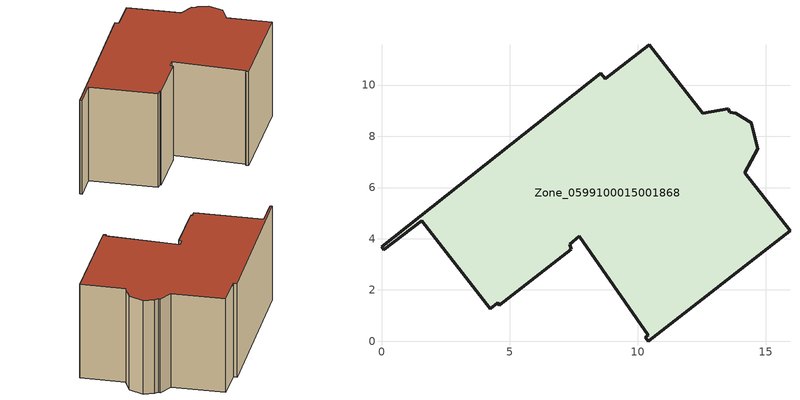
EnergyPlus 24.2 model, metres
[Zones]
Zone_0599100015001868
 floor ground (C_G): 13.83,8.9 14.44,8.52 14.7,7.51 14.19,6.58 15.95,4.32 10.41,0 10.29,0.15 10.4,0.24 7.72,4.09 7.36,3.79 7.4,3.59 4.6,1.41 4.54,1.5 4.25,1.26 1.57,4.7 0.1,3.56 0,3.68 8.56,10.45 8.72,10.25 10.45,11.57 12.53,8.89 13.53,9.08 13.59,8.93 z0.84
 wall outside (C_F): 8.56,10.45 0,3.68 0.1,3.56 1.57,4.7 4.25,1.26 4.54,1.5 4.6,1.41 7.4,3.59 7.36,3.79 7.72,4.09 10.4,0.24 10.29,0.15 10.41,0 15.95,4.32 14.19,6.58 14.7,7.51 14.44,8.52 13.83,8.9 13.59,8.93 13.53,9.08 12.53,8.89 10.45,11.57 8.72,10.25 8.56,10.45 z0.84:7.18
 roof outside (C_R): 13.59,8.93 13.53,9.08 12.53,8.89 10.45,11.57 8.72,10.25 8.56,10.45 0,3.68 0.1,3.56 1.57,4.7 4.25,1.26 4.54,1.5 4.6,1.41 7.4,3.59 7.36,3.79 7.72,4.09 10.4,0.24 10.29,0.15 10.41,0 15.95,4.32 14.19,6.58 14.7,7.51 14.44,8.52 13.83,8.9 z7.18
[BUILDING]
Pand.0599100015001868: North Axis=0; Terrain=City; Loads Convergence Tolerance Value=0.04; Temperature Convergence Tolerance Value=0.4; Solar Distribution=FullExterior; Maximum Number of Warmup Days=25; Minimum Number of Warmup Days=1
[Site:Location]
Rotterdam.The.Hague.AP_ZH_NLD Design_Conditions: Latitude=51.96; Longitude=4.45; Time Zone=1; Elevation=-4.5
[SITE:GROUNDTEMPERATURE:BUILDINGSURFACE]
18, 18, 18, 18, 18, 18, 18, 18, 18, 18, 18, 18
[MATERIAL] Thermal Absorptance=0.9; Solar Absorptance=0.7; Visible Absorptance=0.7
Name | Roughness | Thickness | Conductivity | Density | Specific Heat
G.TI.1975-1991 | MediumSmooth | 0.15 | 0.288461 | 540 | 1210
F.TI.1975-1991 | Rough | 0.3 | 0.230769 | 1920 | 840
R.TI.1975-1991 | MediumRough | 0.2 | 0.153846 | 1500 | 1000
[CONSTRUCTION]
C_G: G.TI.1975-1991
C_F: F.TI.1975-1991
C_R: R.TI.1975-1991
[ZONE]
Zone_0599100015001868: Type=1; Multiplier=1; Ceiling Height=Autocalculate; Volume=Autocalculate; Floor Area=autocalculate; Part of Total Floor Area=Yes
[ZONEINFILTRATION:DESIGNFLOWRATE]
Infil_Zone_0599100015001868: Zone or ZoneList or Space or SpaceList=Zone_0599100015001868; Schedule=AlwaysOn; Design Flow Rate Calculation Method=Flow/Area; Flow Rate per Floor Area=0.003; Constant Term Coefficient=1; Temperature Term Coefficient=0; Velocity Term Coefficient=0; Velocity Squared Term Coefficient=0
[HVACTEMPLATE:ZONE:IDEALLOADSAIRSYSTEM]
Zone_0599100015001868: Maximum Heating Supply Air Temperature=50; Minimum Cooling Supply Air Temperature=13; Maximum Heating Supply Air Humidity Ratio=0.0156; Minimum Cooling Supply Air Humidity Ratio=0.0077; Heating Limit=NoLimit; Cooling Limit=NoLimit; Dehumidification Control Type=ConstantSensibleHeatRatio; Cooling Sensible Heat Ratio=0.7; Dehumidification Setpoint=60; Humidification Control Type=None; Humidification Setpoint=30; Outdoor Air Method=None; Outdoor Air Flow Rate per Person=0.00944; Outdoor Air Flow Rate per Zone Floor Area=0; Outdoor Air Flow Rate per Zone=0; Demand Controlled Ventilation Type=None; Outdoor Air Economizer Type=NoEconomizer; Heat Recovery Type=None; Sensible Heat Recovery Effectiveness=0.7; Latent Heat Recovery Effectiveness=0.65
[ZONECONTROL:THERMOSTAT]
ThermostatControl_Zone_0599100015001868: Zone or ZoneList=Zone_0599100015001868; Control Type Schedule=DualSetpointControlType; Control 1=Thermostat_Zone_0599100015001868; Temperature Difference Between Cutout And Setpoint=0
[THERMOSTATSETPOINT:DUALSETPOINT]
Thermostat_Zone_0599100015001868: Heating Setpoint Temperature Schedule=HeatingSetpoint_Zone_0599100015001868; Cooling Setpoint Temperature Schedule=CoolingSetpoint_Zone_0599100015001868
[SCHEDULE:COMPACT]
HeatingSetpoint_Zone_0599100015001868: Through: 12/31, For: AllDays, Until: 24:00, 21
CoolingSetpoint_Zone_0599100015001868: Through: 12/31, For: AllDays, Until: 24:00, 24
DualSetpointControlType: Through: 12/31, For: AllDays, Until: 24:00, 4
AlwaysOn: Through: 12/31, For: AllDays, Until: 24:00, 1
